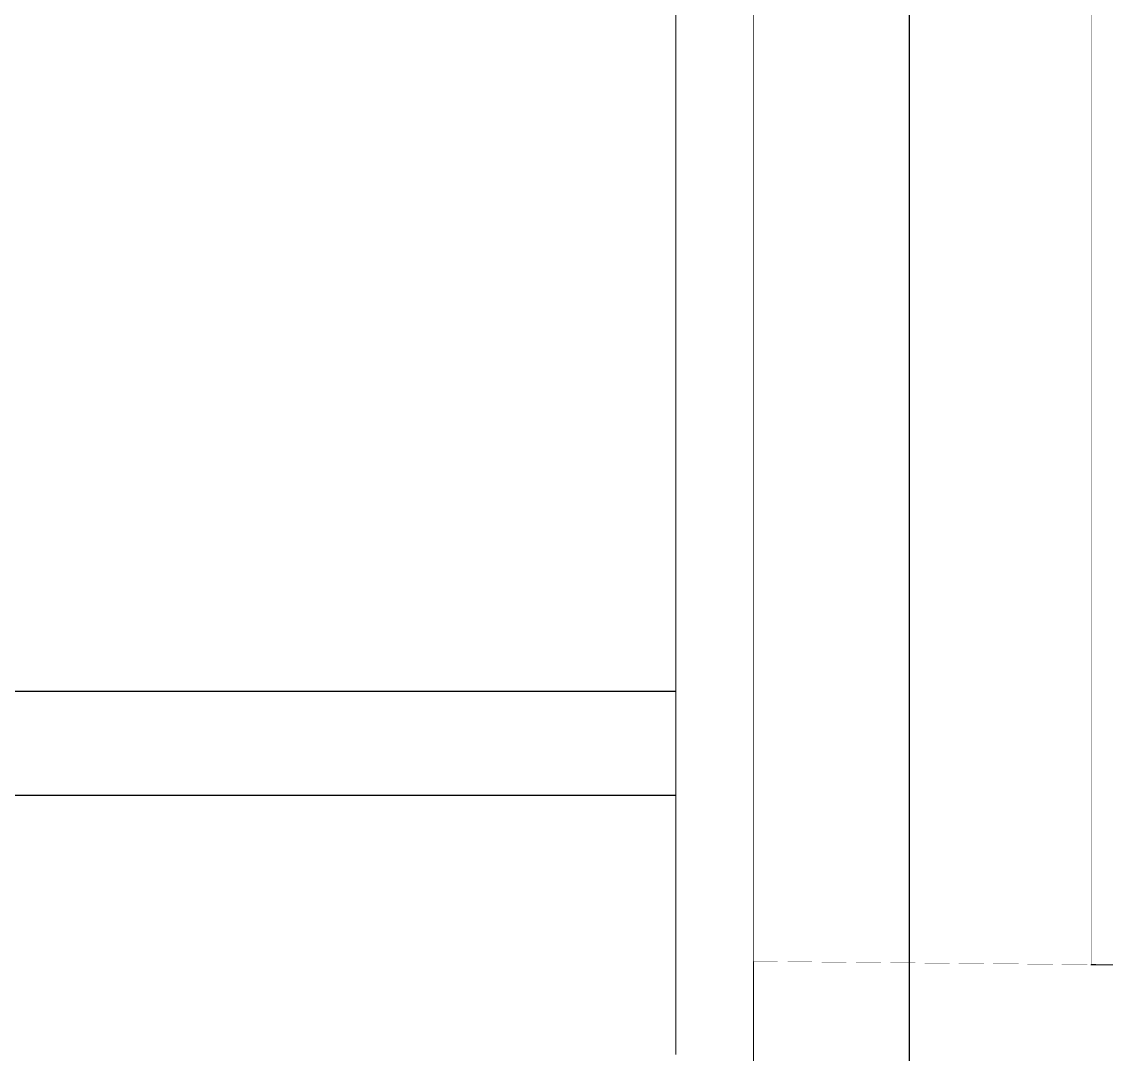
# Model space of a CAD drawing. Extents: x -3080 to 28500, y -1326 to 31609.
# Drawn here: x 24188.9 to 24398, y 28175.8 to 28375 of the extents above; entities that cross this region are included whole.
import ezdxf
from ezdxf.xclip import XClip

# ---------------------------------------------------------------- set-up
doc = ezdxf.new("R2010")
doc.units = 0
doc.header["$LTSCALE"] = 100
doc.header["$XCLIPFRAME"] = 2
doc.linetypes.add('188K-SM-07-F10-MECH-CR PIPE-Y2257103$0$X-S-FAB_SL ALL$0$COL-CEN-LIN', pattern=[3.25, 2.5, -0.25, 0.25, -0.25])
doc.linetypes.add('188K-SM-07-F10-MECH-CR PIPE-Y2257103$0$X-S-FAB_SL ALL$0$Wipeout_Contour', pattern=[1, 0, -1])
for name, color, linetype in [('0-xref', 8, 'Continuous'), ('188K-SM-07-F10-MECH-CR PIPE-Y2257103$0$X-S-FAB_SL ALL$0$A-WALL-EX', 7, 'Continuous'), ('188K-SM-07-F10-MECH-CR PIPE-Y2257103$0$X-S-FAB_SL ALL$0$A-WALL-IN', 7, 'Continuous'), ('188K-SM-07-F10-MECH-CR PIPE-Y2257103$0$X-S-FAB_SL ALL$0$ASP_1', 1, 'Continuous'), ('188K-SM-07-F10-MECH-CR PIPE-Y2257103$0$X-S-FAB_SL ALL$0$ASP_3', 3, 'Continuous'), ('188K-SM-07-F10-MECH-CR PIPE-Y2257103$0$X-S-FAB_SL ALL$0$CCL', 15, '188K-SM-07-F10-MECH-CR PIPE-Y2257103$0$X-S-FAB_SL ALL$0$COL-CEN-LIN'), ('188K-SM-07-F10-MECH-CR PIPE-Y2257103$0$X-S-FAB_SL ALL$0$Hattch', 7, 'Continuous'), ('188K-SM-07-F10-MECH-CR PIPE-Y2257103$0$X-S-FAB_SL ALL$0$S-COL', 7, 'Continuous'), ('188K-SM-07-F10-MECH-CR PIPE-Y2257103$0$X-S-FAB_SL ALL$0$S-SLAB', 7, 'Continuous')]:
    doc.layers.add(name, color=color, linetype=linetype)

# ---------------------------------------------------------------- blocks, each defined once
blk = doc.blocks.new('188K-SM-07-F10-MECH-CR PIPE-Y2257103$0$X-S-FAB_SL ALL$0$剖面元素_389_3', base_point=(23061.26, -8263.06))
at = {"layer": '188K-SM-07-F10-MECH-CR PIPE-Y2257103$0$X-S-FAB_SL ALL$0$S-SLAB', "color": 1, "lineweight": 0}
blk.add_line((47391.26, -6400.06), (49241.26, -6417.96), dxfattribs=at)
at = {"layer": '188K-SM-07-F10-MECH-CR PIPE-Y2257103$0$X-S-FAB_SL ALL$0$S-SLAB', "color": 1, "lineweight": 0, "flags": 128}
blk.add_lwpolyline([(47391.26, -6400.06), (47391.26, -6418.06), (47391.26, -6422.56)], dxfattribs=at)
blk = doc.blocks.new('188K-SM-07-F10-MECH-CR PIPE-Y2257103$0$X-S-FAB_SL ALL$0$剖面元素_441_3', base_point=(23061.26, -8263.06))
at = {"layer": '188K-SM-07-F10-MECH-CR PIPE-Y2257103$0$X-S-FAB_SL ALL$0$A-WALL-EX', "color": 6, "lineweight": 0}
for p, q in [((47456.26, -5864.56), (47456.26, -5945.06)), ((47471.26, -5864.56), (47467.76, -5864.56)), ((47471.26, -5864.56), (47471.26, -6323.61)), ((47456.26, -5946.26), (47456.26, -5963.86)), ((47456.26, -5965.06), (47456.26, -6400.75)), ((47461.26, -6324.56), (47461.26, -6326.56)), ((47456.26, -6400.75), (47471.26, -6400.89)), ((47471.26, -6400.59), (47471.26, -6400.89))]:
    blk.add_line(p, q, dxfattribs=at)
blk = doc.blocks.new('188K-SM-07-F10-MECH-CR PIPE-Y2257103$0$X-S-FAB_SL ALL$0$剖面元素_588_3', base_point=(23061.26, -8263.06))
at = {"layer": '188K-SM-07-F10-MECH-CR PIPE-Y2257103$0$X-S-FAB_SL ALL$0$A-WALL-IN', "color": 3, "lineweight": 0}
for p, q in [((47376.26, -5984.5), (47376.26, -6418.06)), ((47391.26, -5984.5), (47376.26, -5984.5)), ((47391.26, -5984.5), (47391.26, -6400.06))]:
    blk.add_line(p, q, dxfattribs=at)
blk = doc.blocks.new('188K-SM-07-F10-MECH-CR PIPE-Y2257103$0$X-S-FAB_SL ALL$0$剖面元素_1552_3', base_point=(23061.26, -8263.06))
at = {"color": 254, "linetype": '188K-SM-07-F10-MECH-CR PIPE-Y2257103$0$X-S-FAB_SL ALL$0$Wipeout_Contour', "lineweight": 0, "ltscale": 430163.373715}
blk.add_wipeout([(47391.26, -6156.97), (47393.29, -6158.78), (47403.76, -6158.78), (47403.76, -6154.69), (47413.26, -6154.69), (47413.26, -6087.3), (47403.76, -6087.3), (47403.76, -6079.02), (47391.26, -6079.02)], dxfattribs=at).dxf.layer = '188K-SM-07-F10-MECH-CR PIPE-Y2257103$0$X-S-FAB_SL ALL$0$Hattch'
at = {"color": 254, "linetype": '188K-SM-07-F10-MECH-CR PIPE-Y2257103$0$X-S-FAB_SL ALL$0$Wipeout_Contour', "lineweight": 0, "ltscale": 956526.700481}
blk.add_wipeout([(47391.26, -6400.06), (47456.26, -6400.69), (47456.26, -6053.06), (47438.76, -6053.06), (47438.76, -6054.28), (47422.26, -6054.28), (47422.26, -6062.73), (47438.76, -6062.73), (47438.76, -6087.3), (47429.26, -6087.3), (47429.26, -6154.69), (47438.76, -6154.69), (47438.76, -6179.26), (47422.26, -6179.26), (47422.26, -6187.71), (47438.76, -6187.71), (47438.76, -6212.28), (47403.76, -6212.28), (47403.76, -6204.02), (47391.26, -6204.02)], dxfattribs=at).dxf.layer = '188K-SM-07-F10-MECH-CR PIPE-Y2257103$0$X-S-FAB_SL ALL$0$Hattch'
at = {"layer": '188K-SM-07-F10-MECH-CR PIPE-Y2257103$0$X-S-FAB_SL ALL$0$S-COL', "color": 8, "lineweight": 0}
blk.add_line((47438.76, -6053.06), (47456.26, -6053.06), dxfattribs=at)
blk = doc.blocks.new('188K-SM-07-F10-MECH-CR PIPE-Y2257103$0$X-S-FAB_SL ALL$0$A$C2e9ab586')
at = {"layer": '188K-SM-07-F10-MECH-CR PIPE-Y2257103$0$X-S-FAB_SL ALL$0$ASP_3'}
for p, q in [((-3791.39, 2200), (-4556.39, 2200)), ((-3791.39, 2180), (-4541.39, 2180))]:
    blk.add_line(p, q, dxfattribs=at)
at = {"layer": '188K-SM-07-F10-MECH-CR PIPE-Y2257103$0$X-S-FAB_SL ALL$0$A-WALL-EX', "lineweight": 0}
blk.add_blockref('188K-SM-07-F10-MECH-CR PIPE-Y2257103$0$X-S-FAB_SL ALL$0$剖面元素_441_3', (-28106.39, 285), dxfattribs=at)
at = {"layer": '188K-SM-07-F10-MECH-CR PIPE-Y2257103$0$X-S-FAB_SL ALL$0$A-WALL-IN', "lineweight": 0}
blk.add_blockref('188K-SM-07-F10-MECH-CR PIPE-Y2257103$0$X-S-FAB_SL ALL$0$剖面元素_588_3', (-28106.39, 285), dxfattribs=at)
at = {"layer": '188K-SM-07-F10-MECH-CR PIPE-Y2257103$0$X-S-FAB_SL ALL$0$S-SLAB', "lineweight": 0}
blk.add_blockref('188K-SM-07-F10-MECH-CR PIPE-Y2257103$0$X-S-FAB_SL ALL$0$剖面元素_389_3', (-28106.39, 285), dxfattribs=at)
at = {"layer": '188K-SM-07-F10-MECH-CR PIPE-Y2257103$0$X-S-FAB_SL ALL$0$S-COL', "lineweight": 0}
blk.add_blockref('188K-SM-07-F10-MECH-CR PIPE-Y2257103$0$X-S-FAB_SL ALL$0$剖面元素_1552_3', (-28106.39, 285), dxfattribs=at)
blk = doc.blocks.new('188K-SM-07-F10-MECH-CR PIPE-Y2257103$0$X-S-FAB_SL ALL$0$A$Ceb448ab1')
at = {"layer": '188K-SM-07-F10-MECH-CR PIPE-Y2257103$0$X-S-FAB_SL ALL$0$CCL'}
blk.add_line((24360, 3600), (24360, 0), dxfattribs=at)
blk = doc.blocks.new('188K-SM-07-F10-MECH-CR PIPE-Y2257103$0$X-S-FAB_SL ALL')
at = {"layer": '188K-SM-07-F10-MECH-CR PIPE-Y2257103$0$X-S-FAB_SL ALL$0$ASP_1'}
blk.add_blockref('188K-SM-07-F10-MECH-CR PIPE-Y2257103$0$X-S-FAB_SL ALL$0$A$C2e9ab586', (23632.864, -73288.977), dxfattribs=at)
at = {"layer": '188K-SM-07-F10-MECH-CR PIPE-Y2257103$0$X-S-FAB_SL ALL$0$CCL'}
blk.add_blockref('188K-SM-07-F10-MECH-CR PIPE-Y2257103$0$X-S-FAB_SL ALL$0$A$Ceb448ab1', (-4473.521, -73553.977), dxfattribs=at)
blk = doc.blocks.new('188K-SM-07-F10-MECH-CR PIPE-Y2257103')
ref = blk.add_blockref('188K-SM-07-F10-MECH-CR PIPE-Y2257103$0$X-S-FAB_SL ALL', (4473.521, 99334.763))
XClip(ref).set_block_clipping_path([(-7553.4648570136, -75341.9369645483), (24026.2025623869, -67725.7696244382)])

msp = doc.modelspace()

# ---------------------------------------------------------------- block references
at = {"layer": '0-xref'}
msp.add_blockref('188K-SM-07-F10-MECH-CR PIPE-Y2257103', (0, 0), dxfattribs=at)

doc.saveas('drawing.dxf')
